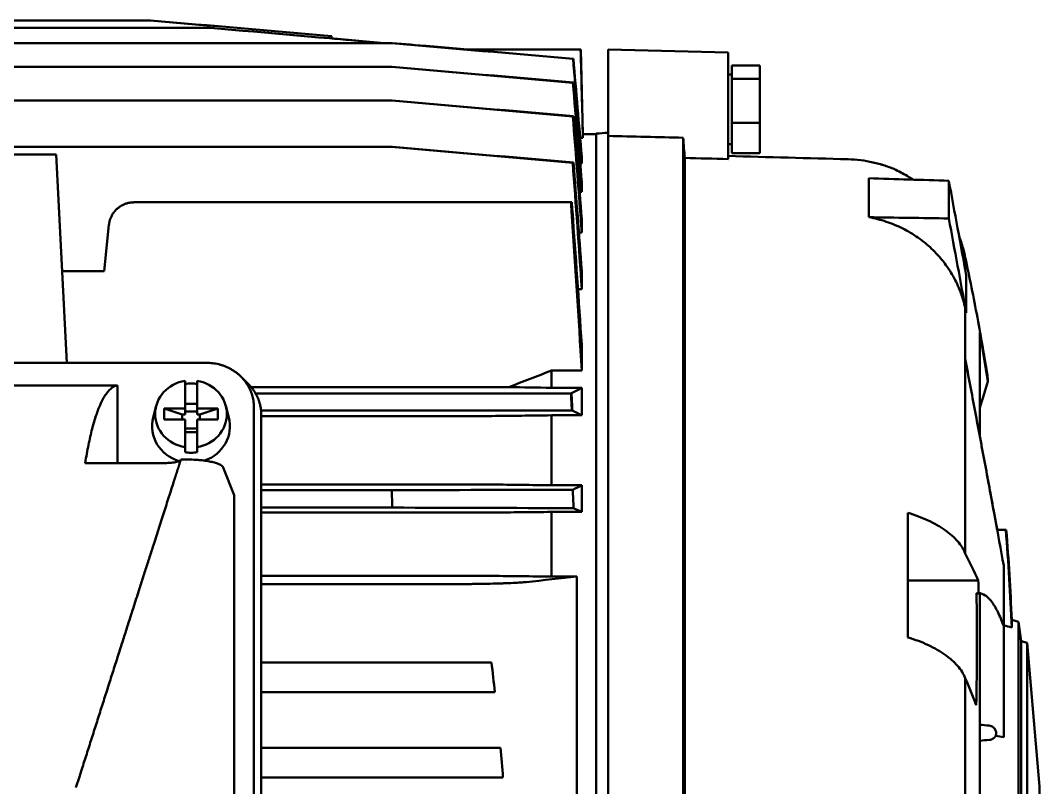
# Model space of a CAD drawing. Header units: millimetres. Extents: x 708 to 3306, y 798 to 2244.
# Drawn here: x 2936.8 to 3106.9, y 2061 to 2189 of the extents above; entities that cross this region are included whole.
import ezdxf

# ---------------------------------------------------------------- set-up
doc = ezdxf.new("R2010")
doc.units = ezdxf.units.MM
doc.header["$LTSCALE"] = 10
doc.layers.add('Visible (ISO)', color=7, linetype='Continuous', lineweight=50)

msp = doc.modelspace()

# ---------------------------------------------------------------- linework, layer by layer
at = {"layer": 'Visible (ISO)'}
for p, q in [((2897.48, 2187.78), (2968.48, 2187.78)), ((2907.59, 2189.03), (2958.49, 2189.03)), ((2756.73, 2185.25), (2998.81, 2185.25)), ((3011.04, 2184.18), (3030.31, 2184.18)), ((3030.69, 2170.03), (3030.32, 2184.18)), ((3034.92, 2169.75), (3034.92, 2184.18)), ((3054.92, 2183.66), (3034.92, 2184.18)), ((3054.92, 2165.89), (3054.92, 2183.66)), ((2756.74, 2181.29), (2998.8, 2181.29)), ((3055.52, 2181.5), (3055.52, 2179.28)), ((3060.22, 2181.5), (3055.52, 2181.5)), ((3060.22, 2181.5), (3060.22, 2179.28)), ((3055.52, 2179.98), (3054.92, 2179.98)), ((3055.52, 2179.28), (3055.52, 2171.96)), ((3060.22, 2179.28), (3055.52, 2179.28)), ((3060.22, 2179.28), (3060.22, 2171.96)), ((2756.76, 2175.67), (2998.78, 2175.67)), ((3055.52, 2171.96), (3055.52, 2166.86)), ((3060.22, 2171.96), (3055.52, 2171.96)), ((3060.22, 2171.96), (3060.22, 2166.86)), ((3030.23, 2169.43), (3030.69, 2169.43)), ((3032.92, 2170.03), (3030.69, 2170.03)), ((3030.69, 2169.43), (3030.69, 2170.03)), ((3032.92, 2170.13), (3032.92, 2037.37)), ((3034.92, 2169.75), (3034.92, 2044.55)), ((3047.42, 2169.45), (3047.42, 2044.29)), ((2756.77, 2167.94), (2998.76, 2167.94)), ((3055.52, 2168.38), (3054.92, 2168.38)), ((2929.77, 2166.64), (2942.75, 2166.64)), ((2944.57, 2131.88), (2942.75, 2166.64)), ((3030.5, 2165.17), (3030.5, 2166.27)), ((3047.7, 2166.07), (3047.7, 2045.19)), ((3060.22, 2166.86), (3055.52, 2166.86)), ((3030.24, 2165.17), (3030.5, 2165.17)), ((3082.92, 2164.11), (3082.92, 2164.07)), ((3078.41, 2156.18), (3078.41, 2162.68)), ((3091.77, 2162.27), (3091.77, 2155.98)), ((3030.5, 2160.4), (3030.5, 2162.02)), ((3030.14, 2160.4), (3030.5, 2160.4)), ((3028.69, 2158.67), (2955.76, 2158.67)), ((3030.5, 2153.63), (3030.5, 2155.86)), ((2950.77, 2147.17), (2951.58, 2154.91)), ((3030.02, 2153.63), (3030.5, 2153.63)), ((3094.5, 2149.49), (3094.5, 2147.41)), ((2943.77, 2147.17), (2950.77, 2147.17)), ((3030.5, 2144.17), (3030.5, 2147.22)), ((3094.68, 2140.21), (3094.68, 2146.45)), ((3029.87, 2144.17), (3030.5, 2144.17)), ((3094.5, 2140.98), (3094.5, 2132.53)), ((3096.92, 2136.94), (3096.92, 2119.71)), ((3030.5, 2130.6), (3030.5, 2134.88)), ((2967.89, 2131.88), (2787.66, 2131.88)), ((3094.5, 2132.53), (3094.5, 2100.08)), ((3025.42, 2130.6), (3030.5, 2130.6)), ((3025.42, 2130.6), (3025.42, 2127.73)), ((2964.28, 2124.29), (2964.28, 2128.89)), ((2966.28, 2124.29), (2966.28, 2128.89)), ((2974.88, 2128.32), (2973.64, 2129.56)), ((3098.29, 2129.2), (3098.29, 2128.77)), ((2953, 2128.12), (2802.55, 2128.12)), ((2953, 2128.12), (2953, 2115.17)), ((2975.33, 2127.83), (3018.31, 2127.83)), ((3028.69, 2126.75), (2976.07, 2126.75)), ((3030.5, 2127.73), (3025.42, 2127.73)), ((3028.79, 2126.8), (3028.79, 2126.8)), ((3030.5, 2123.13), (3030.5, 2127.73)), ((2966.28, 2125.02), (2964.28, 2125.02)), ((2959.48, 2124.7), (2958.97, 2122.77)), ((2960.78, 2124.29), (2960.78, 2122.41)), ((2960.78, 2124.29), (2964.28, 2124.29)), ((2960.78, 2124.29), (2963.78, 2123.27)), ((2964.28, 2123.27), (2963.78, 2123.27)), ((2963.78, 2123.27), (2963.78, 2122.41)), ((2964.28, 2124.29), (2964.28, 2123.27)), ((2964.28, 2123.74), (2966.28, 2123.74)), ((2966.28, 2124.29), (2969.78, 2124.29)), ((2966.28, 2124.29), (2966.28, 2123.27)), ((2966.78, 2123.27), (2966.28, 2123.27)), ((2969.78, 2124.29), (2966.78, 2123.27)), ((2966.78, 2123.27), (2966.78, 2122.41)), ((2969.78, 2124.29), (2969.78, 2122.41)), ((2971.08, 2124.7), (2971.59, 2122.77)), ((2975.77, 1955.05), (2975.77, 2124.47)), ((3028.84, 2123.96), (2976.97, 2123.96)), ((2977, 1951.52), (2977, 2123.24)), ((3025.42, 2123.13), (3030.5, 2123.13)), ((3025.42, 2123.13), (3025.42, 2111.46)), ((3028.94, 2123.91), (3028.94, 2123.91)), ((2960.78, 2122.41), (2964.28, 2122.41)), ((2964.28, 2117.82), (2964.28, 2122.41)), ((2966.28, 2117.82), (2966.28, 2122.41)), ((2966.28, 2122.41), (2969.78, 2122.41)), ((2977, 2122.99), (3012.91, 2122.99)), ((2964.28, 2120.92), (2966.28, 2120.92)), ((2966.28, 2120.32), (2964.28, 2120.32)), ((2947.62, 2115.17), (2960.87, 2115.17)), ((2963.59, 2115.76), (2964.48, 2115.76)), ((2970.67, 2114.4), (2972.5, 2109.79)), ((2977, 2111.59), (3012.91, 2111.59)), ((3030.5, 2111.46), (3025.42, 2111.46)), ((3030.5, 2107.01), (3030.5, 2111.46)), ((2972.5, 2109.79), (2972.5, 1969.74)), ((2977, 2110.63), (2998.76, 2110.63)), ((2977, 2107.73), (2998.89, 2107.73)), ((2977, 2106.89), (3012.91, 2106.89)), ((3025.42, 2107.01), (3030.5, 2107.01)), ((3025.42, 2107.01), (3025.42, 2096.23)), ((3084.92, 2086.07), (3084.92, 2106.86)), ((3101.26, 2104.02), (3099.83, 2104.02)), ((3100.92, 2087.95), (3100.92, 2098.05)), ((2977, 2096.35), (3012.91, 2096.35)), ((3029.67, 2096.23), (3025.42, 2096.23)), ((3029.67, 2096.23), (3029.67, 2044.63)), ((2977, 2094.95), (3006.87, 2094.95)), ((3084.92, 2095.57), (3096.68, 2095.57)), ((3096.38, 2093.45), (3096.74, 2093.45)), ((3096.92, 2093.32), (3096.92, 2030.18)), ((3100.92, 2087.95), (3100.92, 2081.28)), ((3102.26, 2088.99), (3102.26, 2087.72)), ((3103.42, 2088.68), (3102.26, 2088.99)), ((3103.42, 2088.68), (3103.42, 2044.99)), ((3103.85, 2085.44), (3103.42, 2088.68)), ((3103.85, 2085.44), (3103.85, 2044.95)), ((3104.82, 2085.19), (3103.85, 2085.44)), ((3104.82, 2085.19), (3104.82, 2044.87)), ((3106.92, 2061.18), (3104.82, 2085.19)), ((2977, 2081.91), (3008.63, 2081.91)), ((3100.92, 2081.28), (3100.92, 2069.44)), ((3094.5, 2079.29), (3094.5, 2030.18)), ((3009.22, 2076.91), (2977, 2076.91)), ((2977, 2067.67), (3010.16, 2067.67)), ((2946.96, 2063.76), (2946.65, 2062.81)), ((2946.65, 2062.81), (2946.08, 2061.01)), ((3010.58, 2062.67), (2977, 2062.67)), ((3106.92, 2061.18), (3106.92, 2030.18))]:
    msp.add_line(p, q, dxfattribs=at)
msp.add_arc((2752.53, 2075.27), 350, 2.2469, 4.7108, dxfattribs=at)
for centre, major_axis, ratio, start_param, end_param in [((2965.28, 2123.35), (-5.98, 0), 0.939759, 4.880542, 7.685828), ((2965.28, 2122.67), (-6.15, 0), 0.939759, 4.712389, 4.875715), ((2965.28, 2122.67), (-6.15, 0), 0.939759, 4.549063, 4.712389), ((2965.28, 2123.35), (5.98, 0), 0.939759, 4.880542, 7.685828), ((2965.28, 2121.3), (-6.5, 0), 0.939759, 6.040285, 7.54191), ((2965.28, 2121.3), (6.5, 0), 0.939759, 5.063759, 6.526086), ((2965.28, 2122.67), (6.15, 0), 0.939759, 4.549063, 4.712389), ((2965.28, 2122.67), (6.15, 0), 0.939759, 4.712389, 4.875715), ((2965.28, 2121.3), (6.5, 0), 0.939732, 4.585067, 4.585076)]:
    msp.add_ellipse(centre, major_axis=major_axis, ratio=ratio, start_param=start_param, end_param=end_param, dxfattribs=at)
for points in [[(2988.72, 2186.38), (2978.65, 2187.26), (2968.57, 2188.15), (2958.49, 2189.03)], [(2988.73, 2186.38), (2978.65, 2187.27), (2968.58, 2188.15), (2958.5, 2189.03)], [(2968.48, 2187.78), (2968.49, 2187.78), (2968.5, 2187.78), (2968.52, 2187.78)], [(2997.42, 2185.25), (2987.77, 2186.09), (2978.13, 2186.94), (2968.48, 2187.78)], [(2968.52, 2187.78), (2978.19, 2186.94), (2987.86, 2186.09), (2997.54, 2185.25)], [(2988.74, 2186.38), (2988.73, 2186.39), (2988.73, 2186.39), (2988.72, 2186.38)], [(2988.76, 2186.01), (2988.75, 2186.14), (2988.73, 2186.26), (2988.72, 2186.38)], [(2988.74, 2186.38), (2988.75, 2186.26), (2988.76, 2186.14), (2988.77, 2186.01)], [(2992.52, 2185.68), (2991.27, 2185.79), (2990.02, 2185.9), (2988.77, 2186.01)], [(2998.81, 2185.25), (2998.83, 2185.25), (2998.85, 2185.25), (2998.86, 2185.25)], [(3029.04, 2182.59), (3018.96, 2183.48), (3008.89, 2184.36), (2998.81, 2185.25)], [(2998.86, 2185.25), (3008.94, 2184.37), (3019, 2183.49), (3029.07, 2182.61)], [(3011.04, 2184.18), (3006.98, 2184.54), (3002.93, 2184.89), (2998.87, 2185.25)], [(3029.1, 2182.61), (3029.08, 2182.61), (3029.06, 2182.61), (3029.04, 2182.59)], [(3029.04, 2182.59), (3029.53, 2176.78), (3030.02, 2170.98), (3030.5, 2165.17)], [(3030.5, 2166.27), (3030.04, 2171.71), (3029.57, 2177.16), (3029.1, 2182.61)], [(3030.31, 2184.18), (3030.44, 2179.27), (3030.56, 2174.35), (3030.69, 2169.43)], [(3030.32, 2184.18), (3030.32, 2184.18), (3030.32, 2184.18), (3030.31, 2184.18)], [(2998.8, 2181.29), (2998.82, 2181.29), (2998.85, 2181.29), (2998.87, 2181.29)], [(3029.03, 2178.63), (3018.95, 2179.52), (3008.87, 2180.4), (2998.8, 2181.29)], [(2998.87, 2181.29), (3008.95, 2180.41), (3019.02, 2179.53), (3029.09, 2178.65)], [(3029.11, 2178.65), (3029.08, 2178.65), (3029.05, 2178.65), (3029.03, 2178.63)], [(3029.03, 2178.63), (3029.52, 2172.56), (3030.02, 2166.48), (3030.5, 2160.4)], [(3030.5, 2162.02), (3030.04, 2167.56), (3029.58, 2173.11), (3029.11, 2178.65)], [(2998.78, 2175.67), (2998.82, 2175.67), (2998.85, 2175.67), (2998.88, 2175.67)], [(3029.01, 2173.01), (3018.93, 2173.9), (3008.86, 2174.78), (2998.78, 2175.67)], [(2998.88, 2175.67), (3008.96, 2174.79), (3019.04, 2173.91), (3029.12, 2173.03)], [(3029.12, 2173.03), (3029.08, 2173.02), (3029.05, 2173.02), (3029.01, 2173.01)], [(3029.01, 2173.01), (3029.52, 2166.55), (3030.02, 2160.09), (3030.5, 2153.63)], [(3030.5, 2155.86), (3030.05, 2161.58), (3029.58, 2167.31), (3029.12, 2173.03)], [(3032.92, 2170.13), (3033.58, 2170.18), (3034.25, 2170.24), (3034.92, 2170.29)], [(3047.42, 2169.45), (3043.25, 2169.55), (3039.08, 2169.65), (3034.92, 2169.75)], [(3047.7, 2166.07), (3047.61, 2167.19), (3047.51, 2168.32), (3047.42, 2169.45)], [(3028.99, 2165.27), (3018.92, 2166.16), (3008.84, 2167.05), (2998.76, 2167.94)], [(2998.76, 2167.94), (2998.81, 2167.94), (2998.85, 2167.94), (2998.89, 2167.94)], [(2998.89, 2167.94), (3008.97, 2167.06), (3019.05, 2166.18), (3029.13, 2165.3)], [(3054.92, 2165.89), (3052.51, 2165.95), (3050.11, 2166.01), (3047.7, 2166.07)], [(3074.95, 2165.86), (3068.27, 2166.04), (3061.6, 2166.22), (3054.92, 2166.4)], [(3029.13, 2165.3), (3029.08, 2165.29), (3029.04, 2165.28), (3028.99, 2165.27)], [(3028.99, 2165.27), (3029.51, 2158.24), (3030.02, 2151.21), (3030.5, 2144.17)], [(3030.5, 2147.22), (3030.05, 2153.25), (3029.59, 2159.27), (3029.13, 2165.3)], [(3078.41, 2162.68), (3082.87, 2162.54), (3087.32, 2162.41), (3091.77, 2162.27)], [(3091.77, 2162.27), (3092.74, 2157), (3093.71, 2151.73), (3094.68, 2146.45)], [(3028.79, 2157.17), (3028.76, 2157.67), (3028.72, 2158.17), (3028.69, 2158.67)], [(3028.69, 2158.67), (3028.74, 2158.67), (3028.79, 2158.67), (3028.84, 2158.67)], [(3028.79, 2157.17), (3029.39, 2148.32), (3029.97, 2139.46), (3030.5, 2130.6)], [(3028.84, 2158.67), (3028.87, 2158.17), (3028.91, 2157.67), (3028.94, 2157.17)], [(3030.5, 2134.88), (3030, 2142.31), (3029.48, 2149.74), (3028.94, 2157.17)], [(3078.41, 2156.18), (3082.87, 2156.11), (3087.32, 2156.05), (3091.77, 2155.98)], [(3094.68, 2140.21), (3093.71, 2145.46), (3092.74, 2150.72), (3091.77, 2155.98)], [(3094.5, 2149.49), (3094.26, 2150.65), (3093.93, 2151.79), (3093.5, 2152.89)], [(3094.5, 2140.98), (3094.56, 2140.72), (3094.62, 2140.46), (3094.68, 2140.21)], [(3098.29, 2128.77), (3097.86, 2131.5), (3097.41, 2134.22), (3096.92, 2136.94)], [(3018.31, 2127.83), (3020.68, 2128.76), (3023.05, 2129.68), (3025.42, 2130.6)], [(3098.29, 2128.77), (3097.83, 2127.3), (3097.37, 2125.83), (3096.92, 2124.36)], [(3025.42, 2127.73), (3023.05, 2127.76), (3020.68, 2127.8), (3018.31, 2127.83)], [(3028.69, 2126.75), (3028.72, 2126.77), (3028.76, 2126.79), (3028.79, 2126.8)], [(3028.84, 2123.96), (3028.79, 2124.89), (3028.74, 2125.82), (3028.69, 2126.75)], [(3030.5, 2127.73), (3029.97, 2127.42), (3029.39, 2127.11), (3028.79, 2126.8)], [(3028.79, 2126.8), (3028.84, 2125.84), (3028.89, 2124.87), (3028.94, 2123.91)], [(3028.79, 2126.8), (3028.84, 2125.84), (3028.89, 2124.87), (3028.94, 2123.91)], [(3015.5, 2123.01), (3018.81, 2123.05), (3022.11, 2123.09), (3025.42, 2123.13)], [(3028.94, 2123.91), (3028.91, 2123.92), (3028.87, 2123.94), (3028.84, 2123.96)], [(3028.94, 2123.91), (3029.48, 2123.65), (3030, 2123.39), (3030.5, 2123.13)], [(3012.91, 2122.99), (3013.8, 2122.99), (3014.66, 2123), (3015.5, 2123.01)], [(3015.5, 2111.58), (3014.66, 2111.59), (3013.8, 2111.59), (3012.91, 2111.59)], [(3025.42, 2111.46), (3022.11, 2111.5), (3018.81, 2111.54), (3015.5, 2111.58)], [(3030.5, 2111.46), (3030.02, 2111.21), (3029.51, 2110.97), (3028.99, 2110.72)], [(2998.76, 2110.63), (3008.84, 2110.66), (3018.92, 2110.69), (3028.99, 2110.72)], [(2998.89, 2107.73), (2998.85, 2108.7), (2998.81, 2109.66), (2998.76, 2110.63)], [(3028.99, 2110.72), (3029.04, 2109.69), (3029.08, 2108.67), (3029.13, 2107.64)], [(3029.13, 2107.64), (3019.05, 2107.67), (3008.97, 2107.7), (2998.89, 2107.73)], [(3012.91, 2106.89), (3013.79, 2106.89), (3014.66, 2106.89), (3015.5, 2106.9)], [(3015.5, 2106.9), (3018.81, 2106.94), (3022.11, 2106.97), (3025.42, 2107.01)], [(3029.13, 2107.64), (3029.59, 2107.43), (3030.05, 2107.22), (3030.5, 2107.01)], [(3102.26, 2087.72), (3102.05, 2093.17), (3101.72, 2098.6), (3101.26, 2104.02)], [(3096.68, 2095.57), (3095.99, 2097.08), (3095.27, 2098.58), (3094.5, 2100.08)], [(3015.5, 2096.33), (3014.66, 2096.34), (3013.79, 2096.35), (3012.91, 2096.35)], [(3025.42, 2096.23), (3022.11, 2096.26), (3018.81, 2096.3), (3015.5, 2096.33)], [(3021.21, 2095.31), (3024.08, 2095.61), (3026.91, 2095.92), (3029.67, 2096.23)], [(3096.74, 2093.45), (3096.72, 2094.16), (3096.7, 2094.87), (3096.68, 2095.57)], [(3096.38, 2093.45), (3096.49, 2087.23), (3096.48, 2081.01), (3096.33, 2074.79)], [(3096.92, 2093.32), (3096.74, 2093.4), (3096.56, 2093.45), (3096.38, 2093.45)], [(3099.67, 2090.84), (3099.67, 2090.84), (3099.67, 2090.84), (3099.67, 2090.84)], [(3100.92, 2088.07), (3101.36, 2087.95), (3101.81, 2087.84), (3102.26, 2087.72)], [(3016, 2076.91), (3015.82, 2078.58), (3015.63, 2080.25), (3015.42, 2081.91)], [(3096.33, 2074.79), (3095.76, 2076.3), (3095.15, 2077.8), (3094.5, 2079.29)], [(3098.48, 2071.36), (3097.96, 2071.41), (3097.44, 2071.45), (3096.92, 2071.5)], [(3096.92, 2068.83), (3097.46, 2068.88), (3098, 2068.93), (3098.54, 2068.97)], [(3100.92, 2069.44), (3100.47, 2069.52), (3100.03, 2069.59), (3099.59, 2069.67)], [(3017.35, 2062.67), (3017.21, 2064.34), (3017.07, 2066.01), (3016.93, 2067.67)]]:
    msp.add_open_spline(points, degree=3, dxfattribs=at)
for points, knots in [([(3082.92, 2164.11), (3082.63, 2164.24), (3082.33, 2164.36), (3081.71, 2164.59), (3081.39, 2164.7), (3080.43, 2165.01), (3079.78, 2165.19), (3078.44, 2165.49), (3077.76, 2165.61), (3076.36, 2165.78), (3075.66, 2165.84), (3074.95, 2165.86)], [0.02839952, 0.02839952, 0.02839952, 0.02839952, 0.029443046, 0.029443046, 0.030486572, 0.030486572, 0.032573624, 0.032573624, 0.034660677, 0.034660677, 0.036747729, 0.036747729, 0.036747729, 0.036747729]), ([(3074.95, 2165.86), (3075.66, 2165.84), (3076.36, 2165.78), (3077.74, 2165.61), (3078.42, 2165.49), (3079.77, 2165.19), (3080.44, 2165.01), (3081.72, 2164.6), (3082.33, 2164.36), (3082.92, 2164.11)], [0.000000197, 0.000000197, 0.000000197, 0.000000197, 0.002093893, 0.002093893, 0.004187589, 0.004187589, 0.006281285, 0.006281285, 0.00837498, 0.00837498, 0.00837498, 0.00837498]), ([(3085.82, 2162.45), (3085.57, 2162.62), (3085.31, 2162.78), (3084.71, 2163.14), (3084.36, 2163.34), (3083.65, 2163.72), (3083.29, 2163.9), (3082.92, 2164.07)], [0.038458863, 0.038458863, 0.038458863, 0.038458863, 0.039356957, 0.039356957, 0.040559645, 0.040559645, 0.041762334, 0.041762334, 0.041762334, 0.041762334]), ([(3082.92, 2164.07), (3083.65, 2163.74), (3084.36, 2163.36), (3085.31, 2162.78), (3085.56, 2162.62), (3085.82, 2162.45)], [0.086610928, 0.086610928, 0.086610928, 0.086610928, 0.089015069, 0.089015069, 0.08991354, 0.08991354, 0.08991354, 0.08991354]), ([(3078.41, 2156.18), (3078.9, 2156.09), (3079.39, 2155.99), (3080.36, 2155.74), (3080.84, 2155.6), (3082.27, 2155.12), (3083.19, 2154.74), (3084.95, 2153.86), (3085.79, 2153.35), (3087.01, 2152.5), (3087.41, 2152.2), (3088.17, 2151.58), (3088.54, 2151.26), (3089.6, 2150.25), (3090.25, 2149.53), (3091.15, 2148.39), (3091.44, 2147.99), (3091.98, 2147.18), (3092.23, 2146.76), (3092.94, 2145.5), (3093.35, 2144.64), (3094.03, 2142.85), (3094.3, 2141.93), (3094.5, 2140.98)], [0.00421761, 0.00421761, 0.00421761, 0.00421761, 0.00571587, 0.00571587, 0.00721413, 0.00721413, 0.01021065, 0.01021065, 0.01320717, 0.01320717, 0.01470543, 0.01470543, 0.01620369, 0.01620369, 0.01920021, 0.01920021, 0.02069847, 0.02069847, 0.02219673, 0.02219673, 0.02519325, 0.02519325, 0.02818977, 0.02818977, 0.02818977, 0.02818977]), ([(3093.5, 2152.89), (3093.63, 2152.54), (3093.76, 2152.18), (3094.13, 2151.05), (3094.34, 2150.27), (3094.5, 2149.49)], [0.102315368, 0.102315368, 0.102315368, 0.102315368, 0.103439916, 0.103439916, 0.105844057, 0.105844057, 0.105844057, 0.105844057]), ([(3098.29, 2129.2), (3098.16, 2130.06), (3098.02, 2130.92), (3097.73, 2132.65), (3097.59, 2133.52), (3097.15, 2136.06), (3096.85, 2137.75), (3095.9, 2142.8), (3095.23, 2146.15), (3094.5, 2149.49)], [2.34634718, 2.34634718, 2.34634718, 2.34634718, 2.34889331, 2.34889331, 2.35143945, 2.35143945, 2.35653172, 2.35653172, 2.36671625, 2.36671625, 2.36671625, 2.36671625]), ([(3094.5, 2132.53), (3095.05, 2129.63), (3095.6, 2126.71), (3096.43, 2122.31), (3096.7, 2120.84), (3097.12, 2118.62), (3097.26, 2117.88), (3097.54, 2116.4), (3097.68, 2115.66), (3098.37, 2111.97), (3098.9, 2109.08), (3099.94, 2103.46), (3100.44, 2100.72), (3100.92, 2098.05)], [0.00000021, 0.00000021, 0.00000021, 0.00000021, 0.00897575, 0.00897575, 0.01346352, 0.01346352, 0.01570741, 0.01570741, 0.01795129, 0.01795129, 0.02692683, 0.02692683, 0.03590238, 0.03590238, 0.03590238, 0.03590238]), ([(2964.28, 2117.82), (2964.28, 2117.68), (2964.28, 2117.54), (2964.28, 2117.4), (2964.28, 2117.26), (2964.28, 2117.11), (2964.28, 2116.97)], [0.010170828, 0.010170828, 0.010170828, 0.010170828, 0.011148918, 0.011148918, 0.011148918, 0.012178681, 0.012178681, 0.012178681, 0.012178681]), ([(2966.28, 2117.82), (2966.28, 2117.68), (2966.28, 2117.54), (2966.28, 2117.4), (2966.28, 2117.26), (2966.28, 2117.11), (2966.28, 2116.97)], [0.010170828, 0.010170828, 0.010170828, 0.010170828, 0.011148918, 0.011148918, 0.011148918, 0.012178681, 0.012178681, 0.012178681, 0.012178681]), ([(2960.87, 2115.17), (2961.07, 2115.17), (2961.26, 2115.17), (2961.64, 2115.19), (2961.83, 2115.2), (2962.17, 2115.24), (2962.34, 2115.26), (2962.63, 2115.3), (2962.76, 2115.33), (2963.1, 2115.41), (2963.27, 2115.48), (2963.5, 2115.6), (2963.56, 2115.67), (2963.59, 2115.73)], [0, 0, 0, 0, 0.000588522, 0.000588522, 0.001177045, 0.001177045, 0.001765567, 0.001765567, 0.00235409, 0.00235409, 0.003531135, 0.003531135, 0.004635462, 0.004635462, 0.004635462, 0.004635462]), ([(2964.48, 2115.76), (2964.94, 2115.76), (2965.39, 2115.74), (2966.04, 2115.71), (2966.26, 2115.69), (2966.67, 2115.66), (2966.87, 2115.64), (2967.45, 2115.58), (2967.81, 2115.53), (2968.46, 2115.42), (2968.75, 2115.36), (2969.13, 2115.26), (2969.26, 2115.23), (2969.48, 2115.16), (2969.58, 2115.12), (2969.87, 2115.02), (2970.04, 2114.94), (2970.31, 2114.79), (2970.42, 2114.71), (2970.58, 2114.56), (2970.64, 2114.48), (2970.67, 2114.4)], [0, 0, 0, 0, 0.00136146, 0.00136146, 0.00204219, 0.00204219, 0.00272291, 0.00272291, 0.00408437, 0.00408437, 0.00544583, 0.00544583, 0.00612656, 0.00612656, 0.00680729, 0.00680729, 0.00816874, 0.00816874, 0.0095302, 0.0095302, 0.01089166, 0.01089166, 0.01089166, 0.01089166]), ([(3099.83, 2104.02), (3099.53, 2105.69), (3099.21, 2107.39), (3098.72, 2110.08), (3098.54, 2111.05), (3098.25, 2112.58), (3098.15, 2113.14), (3098.04, 2113.71)], [0.00655744, 0.00655744, 0.00655744, 0.00655744, 0.01197157, 0.01197157, 0.01496415, 0.01496415, 0.01668533, 0.01668533, 0.01668533, 0.01668533]), ([(3084.92, 2106.86), (3086.15, 2106.49), (3087.28, 2106.06), (3088.84, 2105.34), (3089.34, 2105.09), (3090.04, 2104.68), (3090.27, 2104.54), (3090.72, 2104.26), (3090.93, 2104.12), (3091.96, 2103.39), (3092.65, 2102.78), (3093.5, 2101.8), (3093.75, 2101.46), (3094.18, 2100.78), (3094.36, 2100.43), (3094.5, 2100.08)], [0.00000023, 0.00000023, 0.00000023, 0.00000023, 0.0042479, 0.0042479, 0.00637174, 0.00637174, 0.00743366, 0.00743366, 0.00849557, 0.00849557, 0.01274325, 0.01274325, 0.01486708, 0.01486708, 0.01699092, 0.01699092, 0.01699092, 0.01699092]), ([(3101.26, 2104.02), (3101.29, 2104.02), (3101.31, 2104.02), (3101.33, 2104.02), (3101.34, 2104.02), (3101.34, 2104.02), (3101.34, 2104.02), (3101.34, 2104.02)], [2.34042024, 2.34042024, 2.34042024, 2.34042024, 2.34653192, 2.34653192, 2.34958776, 2.34958776, 2.35263451, 2.35263451, 2.35263451, 2.35263451]), ([(3006.87, 2094.95), (3007.66, 2094.95), (3008.44, 2094.95), (3009.99, 2094.96), (3010.75, 2094.97), (3011.88, 2094.98), (3012.25, 2094.98), (3012.98, 2094.99), (3013.34, 2095), (3014.39, 2095.02), (3015.06, 2095.03), (3016.02, 2095.06), (3016.33, 2095.06), (3016.94, 2095.08), (3017.23, 2095.09), (3018.07, 2095.12), (3018.58, 2095.14), (3019.51, 2095.18), (3019.93, 2095.21), (3020.66, 2095.26), (3020.96, 2095.28), (3021.21, 2095.31)], [0, 0, 0, 0, 0.0023457, 0.0023457, 0.0046914, 0.0046914, 0.00586425, 0.00586425, 0.0070371, 0.0070371, 0.00938279, 0.00938279, 0.01055564, 0.01055564, 0.01172849, 0.01172849, 0.01407419, 0.01407419, 0.01641989, 0.01641989, 0.01876559, 0.01876559, 0.01876559, 0.01876559]), ([(3100.92, 2087.95), (3100.6, 2088.85), (3100.27, 2089.64), (3099.6, 2091), (3099.26, 2091.57), (3098.73, 2092.27), (3098.56, 2092.47), (3098.2, 2092.82), (3098.02, 2092.97), (3097.47, 2093.33), (3097.1, 2093.45), (3096.74, 2093.45)], [0.00000125, 0.00000125, 0.00000125, 0.00000125, 0.00593859, 0.00593859, 0.01187593, 0.01187593, 0.0148446, 0.0148446, 0.01781328, 0.01781328, 0.02375062, 0.02375062, 0.02375062, 0.02375062]), ([(3094.5, 2079.29), (3094.22, 2080), (3093.79, 2080.67), (3092.95, 2081.65), (3092.63, 2081.97), (3092.11, 2082.44), (3091.93, 2082.59), (3091.54, 2082.89), (3091.35, 2083.04), (3090.32, 2083.77), (3089.39, 2084.3), (3087.82, 2085.03), (3087.27, 2085.26), (3086.13, 2085.69), (3085.53, 2085.89), (3084.92, 2086.07)], [0.00000099, 0.00000099, 0.00000099, 0.00000099, 0.00424893, 0.00424893, 0.0063729, 0.0063729, 0.00743489, 0.00743489, 0.00849687, 0.00849687, 0.01274481, 0.01274481, 0.01486879, 0.01486879, 0.01699276, 0.01699276, 0.01699276, 0.01699276]), ([(3015.42, 2081.91), (3014.37, 2081.91), (3013.27, 2081.91), (3011.57, 2081.91), (3010.99, 2081.91), (3009.81, 2081.91), (3009.23, 2081.91), (3008.63, 2081.91)], [0, 0, 0, 0, 0.003495098, 0.003495098, 0.005242647, 0.005242647, 0.006990197, 0.006990197, 0.006990197, 0.006990197]), ([(3009.22, 2076.91), (3010.4, 2076.91), (3011.56, 2076.91), (3013.26, 2076.91), (3013.82, 2076.91), (3014.93, 2076.91), (3015.47, 2076.91), (3016, 2076.91)], [0, 0, 0, 0, 0.003491169, 0.003491169, 0.005236754, 0.005236754, 0.006982339, 0.006982339, 0.006982339, 0.006982339]), ([(3099.59, 2069.67), (3099.62, 2069.75), (3099.64, 2069.84), (3099.66, 2070), (3099.66, 2070.09), (3099.65, 2070.26), (3099.64, 2070.34), (3099.59, 2070.51), (3099.55, 2070.59), (3099.43, 2070.83), (3099.31, 2070.98), (3099.05, 2071.17), (3098.95, 2071.23), (3098.73, 2071.32), (3098.61, 2071.35), (3098.48, 2071.36)], [0.001329385, 0.001329385, 0.001329385, 0.001329385, 0.001716983, 0.001716983, 0.00210458, 0.00210458, 0.002492178, 0.002492178, 0.002879776, 0.002879776, 0.003654972, 0.003654972, 0.00404257, 0.00404257, 0.004430168, 0.004430168, 0.004430168, 0.004430168]), ([(3098.54, 2068.97), (3098.66, 2068.98), (3098.78, 2069.01), (3099, 2069.09), (3099.1, 2069.15), (3099.27, 2069.27), (3099.35, 2069.34), (3099.48, 2069.5), (3099.54, 2069.58), (3099.59, 2069.67)], [0, 0, 0, 0, 0.000410179, 0.000410179, 0.000820358, 0.000820358, 0.001230538, 0.001230538, 0.001640717, 0.001640717, 0.001640717, 0.001640717]), ([(3016.93, 2067.67), (3015.87, 2067.67), (3014.78, 2067.67), (3013.08, 2067.67), (3012.5, 2067.67), (3011.33, 2067.67), (3010.75, 2067.67), (3010.16, 2067.67)], [0, 0, 0, 0, 0.003484506, 0.003484506, 0.005226759, 0.005226759, 0.006969012, 0.006969012, 0.006969012, 0.006969012]), ([(3010.58, 2062.67), (3011.76, 2062.67), (3012.91, 2062.67), (3014.61, 2062.67), (3015.17, 2062.67), (3016.28, 2062.67), (3016.82, 2062.67), (3017.35, 2062.67)], [0, 0, 0, 0, 0.003481393, 0.003481393, 0.00522209, 0.00522209, 0.006962786, 0.006962786, 0.006962786, 0.006962786])]:
    msp.add_open_spline(points, degree=3, knots=knots, dxfattribs=at)
for points, weights in [([(2955.76, 2158.67), (2953.5, 2158.67), (2951.82, 2157.16), (2951.58, 2154.91)], [1, 0.828763216985, 0.828763216985, 1]), ([(2975.77, 2124.47), (2975.77, 2128.84), (2972.53, 2131.88), (2967.89, 2131.88)], [1, 0.811792362023, 0.811792362023, 1]), ([(2974.88, 2128.32), (2976.3, 2126.9), (2977, 2125.11), (2977, 2123.24)], [0.859039585286, 0.862409830507, 0.909396635411, 1]), ([(2953, 2128.12), (2950.78, 2127.75), (2948.92, 2123.3), (2947.62, 2115.17)], [1, 0.96864839901, 0.96864839901, 1]), ([(2963.59, 2115.76), (2963.21, 2114.56), (2962.8, 2113.3), (2962.38, 2111.98)], [1, 0.99939893177, 0.99939893177, 1]), ([(2962.38, 2111.98), (2958.27, 2099.21), (2952.85, 2082.25), (2946.96, 2063.76)], [1, 0.947403746649, 0.947403746649, 1])]:
    msp.add_rational_spline(points, weights, degree=3, dxfattribs=at)

doc.saveas('drawing.dxf')
